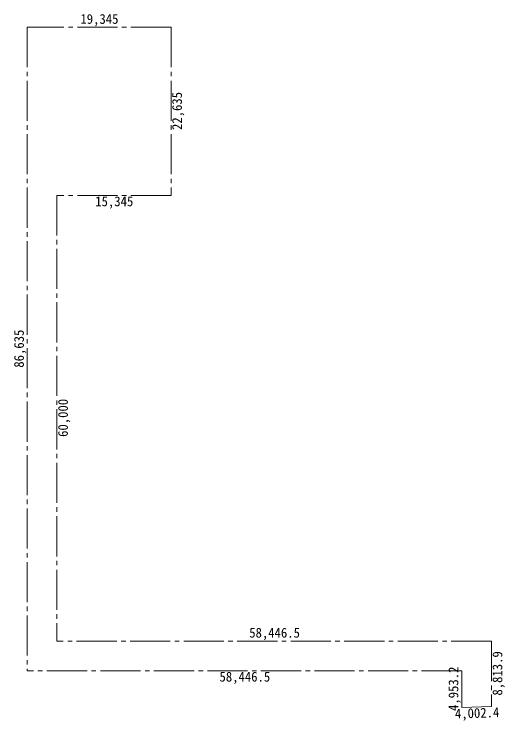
# Model space of a CAD drawing. Units: millimetres at full size, sheet at 1:600. Extents: x -122597 to 241961, y -83100 to 96007.
# Drawn here: x 175949 to 241961, y -60633 to 34511 of the extents above; entities that cross this region are included whole.
import ezdxf
from ezdxf.enums import TextEntityAlignment as Align

# ---------------------------------------------------------------- set-up
doc = ezdxf.new("R2010")
doc.units = ezdxf.units.MM
doc.header["$LTSCALE"] = 600
doc.linetypes.add('CHAIN2', pattern=[12, 9, -1, 1, -1])
doc.layers.add('1-2', color=3, linetype='CHAIN2', lineweight=9)
doc.layers.add('1-9', color=7, linetype='Continuous')
doc.styles.add('ＭＳ ゴシック', font='')
doc.styles.get('ＭＳ ゴシック').set_extended_font_data('MS Gothic')

msp = doc.modelspace()

# ---------------------------------------------------------------- linework, layer by layer
at = {"layer": '1-2'}
for p, q in [((177709.3, 32751.2), (177709.3, -53883.8)), ((197054.3, 32751.2), (177709.3, 32751.2)), ((197054.3, 32751.2), (197054.3, 10116.2)), ((181709.3, 10116.2), (181709.3, -49883.8)), ((197054.3, 10116.2), (181709.3, 10116.2)), ((240155.8, -49883.8), (181709.3, -49883.8)), ((240155.8, -49883.8), (240155.8, -58697.8)), ((236155.8, -53883.8), (177709.3, -53883.8))]:
    msp.add_line(p, q, dxfattribs=at)
msp.add_lwpolyline([(236155.8, -53883.8), (236155.8, -58837.1), (240155.8, -58697.8)], dxfattribs=at)

# ---------------------------------------------------------------- texts
at = {"layer": '1-9', "style": 'ＭＳ ゴシック', "width": 0.95}
for s, p in [('19,345', (184861.8, 32811.2)), ('15,345', (186861.8, 8256.2)), ('58,446.5', (207572.5, -49823.8)), ('58,446.5', (203572.5, -55743.8))]:
    msp.add_text(s, height=1320, dxfattribs=at).set_placement(p, align=Align.BOTTOM_LEFT)
for s, rotation, p in [('22,635', 90, (198914.3, 18913.7)), ('86,635', 90, (177649.3, -13086.3)), ('60,000', 90, (183569.3, -22403.8)), ('8,813.9', 90, (242015.8, -57230.8)), ('4,953.2', 90, (236095.8, -59300.4)), ('4,002.4', 1.995, (235282.3, -60728.6))]:
    msp.add_text(s, height=1320, rotation=rotation, dxfattribs=at).set_placement(p, align=Align.BOTTOM_LEFT)

doc.saveas('drawing.dxf')
